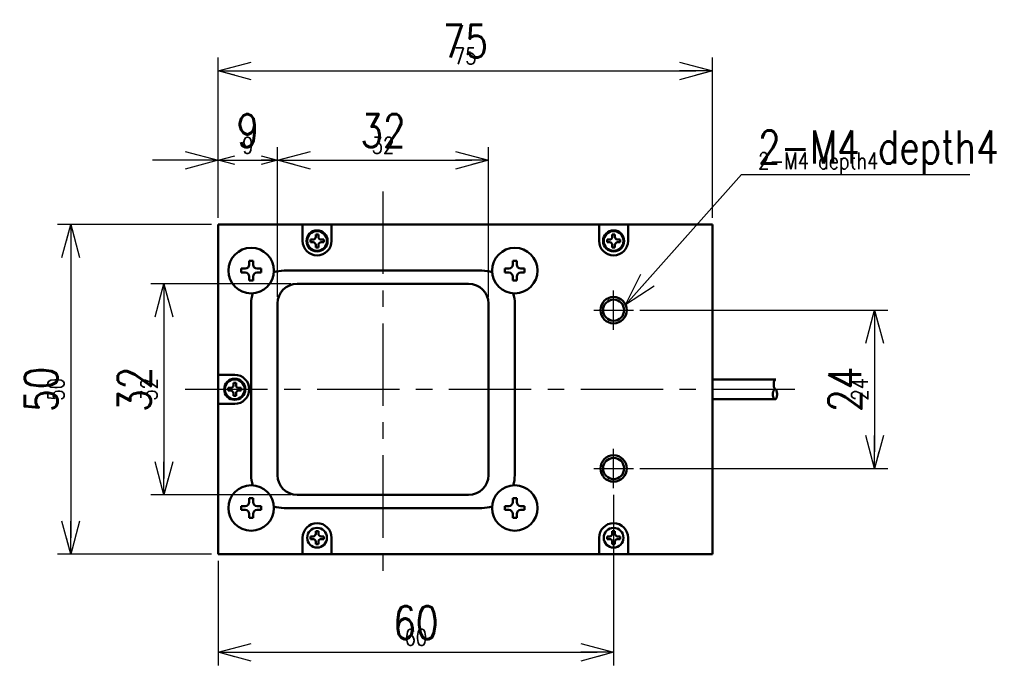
# Model space of a CAD drawing. Header units: millimetres. Extents: x 37 to 296, y 23 to 266.
# Drawn here: x 147.3 to 295.5, y 168.3 to 266.3 of the extents above; entities that cross this region are included whole.
import ezdxf
from ezdxf import colors
from ezdxf.entities.mleader import LeaderData, LeaderLine
from ezdxf.math import Vec2, Vec3

# ---------------------------------------------------------------- set-up
doc = ezdxf.new("R2010")
doc.units = ezdxf.units.MM
doc.linetypes.add('CENTER', pattern=[2, 1.25, -0.25, 0.25, -0.25])
doc.layers.get('0').update_dxf_attribs({"lineweight": 30})
doc.layers.get('Defpoints').update_dxf_attribs({"lineweight": 9})
for name, color, linetype, lineweight in [('2KD_寸法１', 7, 'Continuous', 15), ('2KD_寸法１ @ 1', 7, 'Continuous', 15), ('2KD_寸法１ @ 2', 7, 'Continuous', 15)]:
    doc.layers.add(name, color=color, linetype=linetype, lineweight=lineweight)
doc.styles.get("Standard").update_dxf_attribs({"font": 'simplex.shx', "width": 0.8, "bigfont": 'extfont.shx'})
doc.dimstyles.new('KD-STD', dxfattribs={"dimscale": 0, "dimtxt": 2.5, "dimasz": 2.5, "dimexe": 1, "dimexo": 1, "dimgap": 1, "dimtad": 1, "dimdsep": 46, "dimtxsty": 'Standard', "dimblk": 'OPEN30', "dimcen": 0, "dimadec": 0, "dimazin": 0, "dimtfac": 1, "dimtmove": 0, "dimatfit": 3, "dimldrblk": 'OPEN30', "dimfxl": 1, "dimtolj": 1, "dimtzin": 0, "dimlwd": 15, "dimlwe": 15, "dimarcsym": 0})

# ---------------------------------------------------------------- blocks, each defined once
blk = doc.blocks.new('_Open30')
at = {"lineweight": -2}
for p, q in [((-1, 0.268), (0, 0)), ((0, 0), (-1, -0.268)), ((0, 0), (-1, 0))]:
    blk.add_line(p, q, dxfattribs=at)
blk = doc.blocks.new('*D95')
at = {"layer": '2KD_寸法１', "color": 0, "lineweight": 15}
for p, q in [((177.44, 237.2), (177.44, 246.94)), ((186.44, 226.2), (186.44, 246.94)), ((172.44, 244.94), (167.44, 244.94)), ((177.44, 244.94), (186.44, 244.94)), ((191.44, 244.94), (196.44, 244.94))]:
    blk.add_line(p, q, dxfattribs=at)
at = {"layer": 'Defpoints', "color": 0}
for p in [(186.44, 244.94), (177.44, 235.2), (186.44, 224.2)]:
    blk.add_point(p, dxfattribs=at)
at = {"layer": '2KD_寸法１', "color": 0, "lineweight": 15, "xscale": 5, "yscale": 5, "zscale": 5}
blk.add_blockref('_Open30', (177.44, 244.94), dxfattribs=at)
at = {"layer": '2KD_寸法１', "color": 0, "lineweight": 15, "xscale": 5, "yscale": 5, "zscale": 5, "rotation": 180}
blk.add_blockref('_Open30', (186.44, 244.94), dxfattribs=at)
at = {"layer": '2KD_寸法１', "color": 0, "insert": (181.94, 249.44), "char_height": 5, "attachment_point": 5}
blk.add_mtext('\\A1;9', dxfattribs=at)
blk = doc.blocks.new('*D96')
at = {"layer": '2KD_寸法１', "color": 0, "lineweight": 15}
for p, q in [((177.44, 236.2), (177.44, 245.94)), ((179.94, 244.94), (183.94, 244.94)), ((186.44, 225.2), (186.44, 245.94))]:
    blk.add_line(p, q, dxfattribs=at)
at = {"layer": 'Defpoints', "color": 0}
for p in [(186.44, 244.94), (177.44, 235.2), (186.44, 224.2)]:
    blk.add_point(p, dxfattribs=at)
at = {"layer": '2KD_寸法１', "color": 0, "lineweight": 15, "xscale": 2.5, "yscale": 2.5, "zscale": 2.5, "rotation": 180}
blk.add_blockref('_Open30', (177.44, 244.94), dxfattribs=at)
at = {"layer": '2KD_寸法１', "color": 0, "lineweight": 15, "xscale": 2.5, "yscale": 2.5, "zscale": 2.5}
blk.add_blockref('_Open30', (186.44, 244.94), dxfattribs=at)
at = {"layer": '2KD_寸法１', "color": 0, "insert": (181.94, 247.19), "char_height": 2.5, "attachment_point": 5}
blk.add_mtext('\\A1;9', dxfattribs=at)
blk = doc.blocks.new('*D97')
at = {"layer": '2KD_寸法１', "color": 0, "lineweight": 15}
for p, q in [((186.44, 225.2), (186.44, 246.94)), ((218.44, 225.2), (218.44, 246.94)), ((191.44, 244.94), (213.44, 244.94))]:
    blk.add_line(p, q, dxfattribs=at)
at = {"layer": 'Defpoints', "color": 0}
for p in [(218.44, 244.94), (186.44, 223.2), (218.44, 223.2)]:
    blk.add_point(p, dxfattribs=at)
at = {"layer": '2KD_寸法１', "color": 0, "lineweight": 15, "xscale": 5, "yscale": 5, "zscale": 5, "rotation": 180}
blk.add_blockref('_Open30', (186.44, 244.94), dxfattribs=at)
at = {"layer": '2KD_寸法１', "color": 0, "lineweight": 15, "xscale": 5, "yscale": 5, "zscale": 5}
blk.add_blockref('_Open30', (218.44, 244.94), dxfattribs=at)
at = {"layer": '2KD_寸法１', "color": 0, "insert": (202.44, 249.44), "char_height": 5, "attachment_point": 5}
blk.add_mtext('\\A1;32', dxfattribs=at)
blk = doc.blocks.new('*D98')
at = {"layer": '2KD_寸法１', "color": 0, "lineweight": 15}
for p, q in [((186.44, 224.2), (186.44, 245.94)), ((188.94, 244.94), (215.94, 244.94)), ((218.44, 224.2), (218.44, 245.94))]:
    blk.add_line(p, q, dxfattribs=at)
at = {"layer": 'Defpoints', "color": 0}
for p in [(218.44, 244.94), (186.44, 223.2), (218.44, 223.2)]:
    blk.add_point(p, dxfattribs=at)
at = {"layer": '2KD_寸法１', "color": 0, "lineweight": 15, "xscale": 2.5, "yscale": 2.5, "zscale": 2.5, "rotation": 180}
blk.add_blockref('_Open30', (186.44, 244.94), dxfattribs=at)
at = {"layer": '2KD_寸法１', "color": 0, "lineweight": 15, "xscale": 2.5, "yscale": 2.5, "zscale": 2.5}
blk.add_blockref('_Open30', (218.44, 244.94), dxfattribs=at)
at = {"layer": '2KD_寸法１', "color": 0, "insert": (202.44, 247.19), "char_height": 2.5, "attachment_point": 5}
blk.add_mtext('\\A1;32', dxfattribs=at)
blk = doc.blocks.new('*D99')
at = {"layer": '2KD_寸法１', "color": 0, "lineweight": 15}
for p, q in [((177.44, 237.2), (177.44, 260.49)), ((252.44, 237.2), (252.44, 260.49)), ((182.44, 258.49), (247.44, 258.49))]:
    blk.add_line(p, q, dxfattribs=at)
at = {"layer": 'Defpoints', "color": 0}
for p in [(252.44, 258.49), (177.44, 235.2), (252.44, 235.2)]:
    blk.add_point(p, dxfattribs=at)
at = {"layer": '2KD_寸法１', "color": 0, "lineweight": 15, "xscale": 5, "yscale": 5, "zscale": 5, "rotation": 180}
blk.add_blockref('_Open30', (177.44, 258.49), dxfattribs=at)
at = {"layer": '2KD_寸法１', "color": 0, "lineweight": 15, "xscale": 5, "yscale": 5, "zscale": 5}
blk.add_blockref('_Open30', (252.44, 258.49), dxfattribs=at)
at = {"layer": '2KD_寸法１', "color": 0, "insert": (214.94, 262.99), "char_height": 5, "attachment_point": 5}
blk.add_mtext('\\A1;75', dxfattribs=at)
blk = doc.blocks.new('*D100')
at = {"layer": '2KD_寸法１', "color": 0, "lineweight": 15}
for p, q in [((177.44, 236.2), (177.44, 259.49)), ((252.44, 236.2), (252.44, 259.49)), ((179.94, 258.49), (249.94, 258.49))]:
    blk.add_line(p, q, dxfattribs=at)
at = {"layer": 'Defpoints', "color": 0}
for p in [(252.44, 258.49), (177.44, 235.2), (252.44, 235.2)]:
    blk.add_point(p, dxfattribs=at)
at = {"layer": '2KD_寸法１', "color": 0, "lineweight": 15, "xscale": 2.5, "yscale": 2.5, "zscale": 2.5, "rotation": 180}
blk.add_blockref('_Open30', (177.44, 258.49), dxfattribs=at)
at = {"layer": '2KD_寸法１', "color": 0, "lineweight": 15, "xscale": 2.5, "yscale": 2.5, "zscale": 2.5}
blk.add_blockref('_Open30', (252.44, 258.49), dxfattribs=at)
at = {"layer": '2KD_寸法１', "color": 0, "insert": (214.94, 260.74), "char_height": 2.5, "attachment_point": 5}
blk.add_mtext('\\A1;75', dxfattribs=at)
blk = doc.blocks.new('*D101')
at = {"layer": '2KD_寸法１', "color": 0, "lineweight": 15}
for p, q in [((187.44, 226.2), (167.19, 226.2)), ((169.19, 221.2), (169.19, 199.2)), ((187.44, 194.2), (167.19, 194.2))]:
    blk.add_line(p, q, dxfattribs=at)
at = {"layer": 'Defpoints', "color": 0}
for p in [(189.44, 226.2), (169.19, 194.2), (189.44, 194.2)]:
    blk.add_point(p, dxfattribs=at)
at = {"layer": '2KD_寸法１', "color": 0, "lineweight": 15, "xscale": 5, "yscale": 5, "zscale": 5}
for p, rotation in [((169.19, 226.2), 90), ((169.19, 194.2), 270)]:
    blk.add_blockref('_Open30', p, dxfattribs=dict(at, rotation=rotation))
at = {"layer": '2KD_寸法１', "color": 0, "insert": (164.69, 210.2), "char_height": 5, "attachment_point": 5, "rotation": 90}
blk.add_mtext('\\A1;32', dxfattribs=at)
blk = doc.blocks.new('*D102')
at = {"layer": '2KD_寸法１', "color": 0, "lineweight": 15}
for p, q in [((188.44, 226.2), (168.19, 226.2)), ((169.19, 223.7), (169.19, 196.7)), ((188.44, 194.2), (168.19, 194.2))]:
    blk.add_line(p, q, dxfattribs=at)
at = {"layer": 'Defpoints', "color": 0}
for p in [(189.44, 226.2), (169.19, 194.2), (189.44, 194.2)]:
    blk.add_point(p, dxfattribs=at)
at = {"layer": '2KD_寸法１', "color": 0, "lineweight": 15, "xscale": 2.5, "yscale": 2.5, "zscale": 2.5}
for p, rotation in [((169.19, 226.2), 90), ((169.19, 194.2), 270)]:
    blk.add_blockref('_Open30', p, dxfattribs=dict(at, rotation=rotation))
at = {"layer": '2KD_寸法１', "color": 0, "insert": (166.94, 210.2), "char_height": 2.5, "attachment_point": 5, "rotation": 90}
blk.add_mtext('\\A1;32', dxfattribs=at)
blk = doc.blocks.new('*D103')
at = {"layer": '2KD_寸法１', "color": 0, "lineweight": 15}
for p, q in [((175.44, 235.2), (153.07, 235.2)), ((155.07, 230.2), (155.07, 190.2)), ((175.44, 185.2), (153.07, 185.2))]:
    blk.add_line(p, q, dxfattribs=at)
at = {"layer": 'Defpoints', "color": 0}
for p in [(177.44, 235.2), (155.07, 185.2), (177.44, 185.2)]:
    blk.add_point(p, dxfattribs=at)
at = {"layer": '2KD_寸法１', "color": 0, "lineweight": 15, "xscale": 5, "yscale": 5, "zscale": 5}
for p, rotation in [((155.07, 235.2), 90), ((155.07, 185.2), 270)]:
    blk.add_blockref('_Open30', p, dxfattribs=dict(at, rotation=rotation))
at = {"layer": '2KD_寸法１', "color": 0, "insert": (150.57, 210.2), "char_height": 5, "attachment_point": 5, "rotation": 90}
blk.add_mtext('\\A1;50', dxfattribs=at)
blk = doc.blocks.new('*D104')
at = {"layer": '2KD_寸法１', "color": 0, "lineweight": 15}
for p, q in [((176.44, 235.2), (154.07, 235.2)), ((155.07, 232.7), (155.07, 187.7)), ((176.44, 185.2), (154.07, 185.2))]:
    blk.add_line(p, q, dxfattribs=at)
at = {"layer": 'Defpoints', "color": 0}
for p in [(177.44, 235.2), (155.07, 185.2), (177.44, 185.2)]:
    blk.add_point(p, dxfattribs=at)
at = {"layer": '2KD_寸法１', "color": 0, "lineweight": 15, "xscale": 2.5, "yscale": 2.5, "zscale": 2.5}
for p, rotation in [((155.07, 235.2), 90), ((155.07, 185.2), 270)]:
    blk.add_blockref('_Open30', p, dxfattribs=dict(at, rotation=rotation))
at = {"layer": '2KD_寸法１', "color": 0, "insert": (152.82, 210.2), "char_height": 2.5, "attachment_point": 5, "rotation": 90}
blk.add_mtext('\\A1;50', dxfattribs=at)
blk = doc.blocks.new('*D105')
at = {"layer": '2KD_寸法１', "color": 0, "lineweight": 15}
for p, q in [((237.44, 193.2), (237.44, 168.33)), ((177.44, 183.2), (177.44, 168.33)), ((182.44, 170.33), (232.44, 170.33))]:
    blk.add_line(p, q, dxfattribs=at)
at = {"layer": 'Defpoints', "color": 0}
for p in [(237.44, 195.2), (177.44, 185.2), (237.44, 170.33)]:
    blk.add_point(p, dxfattribs=at)
at = {"layer": '2KD_寸法１', "color": 0, "lineweight": 15, "xscale": 5, "yscale": 5, "zscale": 5, "rotation": 180}
blk.add_blockref('_Open30', (177.44, 170.33), dxfattribs=at)
at = {"layer": '2KD_寸法１', "color": 0, "lineweight": 15, "xscale": 5, "yscale": 5, "zscale": 5}
blk.add_blockref('_Open30', (237.44, 170.33), dxfattribs=at)
at = {"layer": '2KD_寸法１', "color": 0, "insert": (207.44, 174.83), "char_height": 5, "attachment_point": 5}
blk.add_mtext('\\A1;60', dxfattribs=at)
blk = doc.blocks.new('*D106')
at = {"layer": '2KD_寸法１', "color": 0, "lineweight": 15}
for p, q in [((237.44, 194.2), (237.44, 169.33)), ((177.44, 184.2), (177.44, 169.33)), ((179.94, 170.33), (234.94, 170.33))]:
    blk.add_line(p, q, dxfattribs=at)
at = {"layer": 'Defpoints', "color": 0}
for p in [(237.44, 195.2), (177.44, 185.2), (237.44, 170.33)]:
    blk.add_point(p, dxfattribs=at)
at = {"layer": '2KD_寸法１', "color": 0, "lineweight": 15, "xscale": 2.5, "yscale": 2.5, "zscale": 2.5, "rotation": 180}
blk.add_blockref('_Open30', (177.44, 170.33), dxfattribs=at)
at = {"layer": '2KD_寸法１', "color": 0, "lineweight": 15, "xscale": 2.5, "yscale": 2.5, "zscale": 2.5}
blk.add_blockref('_Open30', (237.44, 170.33), dxfattribs=at)
at = {"layer": '2KD_寸法１', "color": 0, "insert": (207.44, 172.58), "char_height": 2.5, "attachment_point": 5}
blk.add_mtext('\\A1;60', dxfattribs=at)
blk = doc.blocks.new('*D107')
at = {"layer": '2KD_寸法１', "color": 0, "lineweight": 15}
for p, q in [((242.44, 222.2), (279.03, 222.2)), ((277.03, 217.2), (277.03, 203.2)), ((242.44, 198.2), (279.03, 198.2))]:
    blk.add_line(p, q, dxfattribs=at)
at = {"layer": 'Defpoints', "color": 0}
for p in [(240.44, 222.2), (240.44, 198.2), (277.03, 198.2)]:
    blk.add_point(p, dxfattribs=at)
at = {"layer": '2KD_寸法１', "color": 0, "lineweight": 15, "xscale": 5, "yscale": 5, "zscale": 5}
for p, rotation in [((277.03, 222.2), 90), ((277.03, 198.2), 270)]:
    blk.add_blockref('_Open30', p, dxfattribs=dict(at, rotation=rotation))
at = {"layer": '2KD_寸法１', "color": 0, "insert": (272.53, 210.2), "char_height": 5, "attachment_point": 5, "rotation": 90}
blk.add_mtext('\\A1;24', dxfattribs=at)
blk = doc.blocks.new('*D108')
at = {"layer": '2KD_寸法１', "color": 0, "lineweight": 15}
for p, q in [((241.44, 222.2), (278.03, 222.2)), ((277.03, 219.7), (277.03, 200.7)), ((241.44, 198.2), (278.03, 198.2))]:
    blk.add_line(p, q, dxfattribs=at)
at = {"layer": 'Defpoints', "color": 0}
for p in [(240.44, 222.2), (240.44, 198.2), (277.03, 198.2)]:
    blk.add_point(p, dxfattribs=at)
at = {"layer": '2KD_寸法１', "color": 0, "lineweight": 15, "xscale": 2.5, "yscale": 2.5, "zscale": 2.5}
for p, rotation in [((277.03, 222.2), 90), ((277.03, 198.2), 270)]:
    blk.add_blockref('_Open30', p, dxfattribs=dict(at, rotation=rotation))
at = {"layer": '2KD_寸法１', "color": 0, "insert": (274.78, 210.2), "char_height": 2.5, "attachment_point": 5, "rotation": 90}
blk.add_mtext('\\A1;24', dxfattribs=at)
blk = doc.blocks.new('A$C66BE4474')
at = {"lineweight": 30}
for p, q in [((0, 50), (75, 50)), ((0, 0), (0, 50)), ((75, 50), (75, 0)), ((10, 43), (40, 43)), ((5, 38), (5, 12)), ((45, 38), (45, 12)), ((40, 7), (10, 7)), ((75, 0), (0, 0))]:
    blk.add_line(p, q, dxfattribs=at)
for p, q in [((17.2, 50), (12.8, 50)), ((12.8, 50), (12.8, 47.5)), ((17.2, 50), (17.2, 47.5)), ((57.8, 50), (57.8, 47.5)), ((62.2, 50), (62.2, 47.5)), ((14, 47.7), (14, 47.3)), ((14.4, 47.7), (14, 47.7)), ((14, 47.7), (14, 47.3)), ((14.4, 47.7), (14, 47.7)), ((15.2, 48.5), (14.8, 48.5)), ((14.8, 48.5), (14.8, 48.1)), ((15.2, 48.5), (14.8, 48.5)), ((14.8, 48.5), (14.8, 48.1)), ((15.2, 48.1), (15.2, 48.5)), ((15.2, 48.1), (15.2, 48.5)), ((16, 47.7), (15.6, 47.7)), ((16, 47.7), (15.6, 47.7)), ((16, 47.3), (16, 47.7)), ((16, 47.3), (16, 47.7)), ((59, 47.7), (59, 47.3)), ((59.4, 47.7), (59, 47.7)), ((59, 47.7), (59, 47.3)), ((59.4, 47.7), (59, 47.7)), ((60.2, 48.5), (59.8, 48.5)), ((59.8, 48.5), (59.8, 48.1)), ((60.2, 48.5), (59.8, 48.5)), ((59.8, 48.5), (59.8, 48.1)), ((60.2, 48.1), (60.2, 48.5)), ((60.2, 48.1), (60.2, 48.5)), ((61, 47.7), (60.6, 47.7)), ((61, 47.7), (60.6, 47.7)), ((61, 47.3), (61, 47.7)), ((61, 47.3), (61, 47.7)), ((14, 47.3), (14.4, 47.3)), ((14, 47.3), (14.4, 47.3)), ((14.8, 46.9), (14.8, 46.5)), ((14.8, 46.9), (14.8, 46.5)), ((14.8, 46.5), (15.2, 46.5)), ((14.8, 46.5), (15.2, 46.5)), ((15.2, 46.5), (15.2, 46.9)), ((15.2, 46.5), (15.2, 46.9)), ((15.6, 47.3), (16, 47.3)), ((15.6, 47.3), (16, 47.3)), ((59, 47.3), (59.4, 47.3)), ((59, 47.3), (59.4, 47.3)), ((59.8, 46.9), (59.8, 46.5)), ((59.8, 46.9), (59.8, 46.5)), ((59.8, 46.5), (60.2, 46.5)), ((59.8, 46.5), (60.2, 46.5)), ((60.2, 46.5), (60.2, 46.9)), ((60.2, 46.5), (60.2, 46.9)), ((60.6, 47.3), (61, 47.3)), ((60.6, 47.3), (61, 47.3)), ((4.7, 44.5), (5.3, 44.5)), ((4.7, 43.9), (4.7, 44.5)), ((5.3, 44.5), (5.3, 43.9)), ((44.7, 44.5), (45.3, 44.5)), ((44.7, 43.9), (44.7, 44.5)), ((45.3, 44.5), (45.3, 43.9)), ((3.5, 42.7), (3.5, 43.3)), ((3.5, 43.3), (4.1, 43.3)), ((5.9, 43.3), (6.5, 43.3)), ((6.5, 42.7), (6.5, 43.3)), ((43.5, 42.7), (43.5, 43.3)), ((43.5, 43.3), (44.1, 43.3)), ((45.9, 43.3), (46.5, 43.3)), ((46.5, 42.7), (46.5, 43.3)), ((4.1, 42.7), (3.5, 42.7)), ((4.7, 41.5), (4.7, 42.1)), ((5.3, 42.1), (5.3, 41.5)), ((6.5, 42.7), (5.9, 42.7)), ((44.1, 42.7), (43.5, 42.7)), ((44.7, 41.5), (44.7, 42.1)), ((45.3, 42.1), (45.3, 41.5)), ((46.5, 42.7), (45.9, 42.7)), ((4.7, 41.5), (5.3, 41.5)), ((38, 41), (12, 41)), ((44.7, 41.5), (45.3, 41.5)), ((9, 38), (9, 12)), ((41, 12), (41, 38)), ((0, 27.2), (2.5, 27.2)), ((2.7, 26), (2.3, 26)), ((2.3, 26), (2.3, 25.6)), ((2.7, 26), (2.3, 26)), ((2.3, 26), (2.3, 25.6)), ((2.7, 25.6), (2.7, 26)), ((2.7, 25.6), (2.7, 26)), ((84.6, 26.5), (75, 26.5)), ((1.5, 25.2), (1.5, 24.8)), ((1.9, 25.2), (1.5, 25.2)), ((1.5, 25.2), (1.5, 24.8)), ((1.9, 25.2), (1.5, 25.2)), ((1.5, 24.8), (1.9, 24.8)), ((1.5, 24.8), (1.9, 24.8)), ((2.3, 24.4), (2.3, 24)), ((2.3, 24.4), (2.3, 24)), ((2.3, 24), (2.7, 24)), ((2.3, 24), (2.7, 24)), ((2.7, 24), (2.7, 24.4)), ((2.7, 24), (2.7, 24.4)), ((3.5, 25.2), (3.1, 25.2)), ((3.5, 25.2), (3.1, 25.2)), ((3.1, 24.8), (3.5, 24.8)), ((3.1, 24.8), (3.5, 24.8)), ((3.5, 24.8), (3.5, 25.2)), ((3.5, 24.8), (3.5, 25.2)), ((0, 22.8), (2.5, 22.8)), ((84.6, 23.5), (75, 23.5)), ((12, 9), (38, 9)), ((4.7, 8.5), (5.3, 8.5)), ((4.7, 7.9), (4.7, 8.5)), ((5.3, 8.5), (5.3, 7.9)), ((44.7, 8.5), (45.3, 8.5)), ((44.7, 7.9), (44.7, 8.5)), ((45.3, 8.5), (45.3, 7.9)), ((3.5, 6.7), (3.5, 7.3)), ((3.5, 7.3), (4.1, 7.3)), ((4.1, 6.7), (3.5, 6.7)), ((4.7, 5.5), (4.7, 6.1)), ((5.3, 6.1), (5.3, 5.5)), ((5.9, 7.3), (6.5, 7.3)), ((6.5, 6.7), (5.9, 6.7)), ((6.5, 6.7), (6.5, 7.3)), ((43.5, 6.7), (43.5, 7.3)), ((43.5, 7.3), (44.1, 7.3)), ((44.1, 6.7), (43.5, 6.7)), ((44.7, 5.5), (44.7, 6.1)), ((45.3, 6.1), (45.3, 5.5)), ((45.9, 7.3), (46.5, 7.3)), ((46.5, 6.7), (45.9, 6.7)), ((46.5, 6.7), (46.5, 7.3)), ((4.7, 5.5), (5.3, 5.5)), ((44.7, 5.5), (45.3, 5.5)), ((15.2, 3.5), (14.8, 3.5)), ((14.8, 3.5), (14.8, 3.1)), ((15.2, 3.5), (14.8, 3.5)), ((14.8, 3.5), (14.8, 3.1)), ((15.2, 3.1), (15.2, 3.5)), ((15.2, 3.1), (15.2, 3.5)), ((60.2, 3.5), (59.8, 3.5)), ((59.8, 3.5), (59.8, 3.1)), ((60.2, 3.1), (60.2, 3.5)), ((12.8, 0), (12.8, 2.5)), ((14, 2.7), (14, 2.3)), ((14.4, 2.7), (14, 2.7)), ((14, 2.7), (14, 2.3)), ((14.4, 2.7), (14, 2.7)), ((14, 2.3), (14.4, 2.3)), ((14, 2.3), (14.4, 2.3)), ((14.8, 1.9), (14.8, 1.5)), ((14.8, 1.9), (14.8, 1.5)), ((14.8, 1.5), (15.2, 1.5)), ((14.8, 1.5), (15.2, 1.5)), ((15.2, 1.5), (15.2, 1.9)), ((15.2, 1.5), (15.2, 1.9)), ((16, 2.7), (15.6, 2.7)), ((16, 2.7), (15.6, 2.7)), ((15.6, 2.3), (16, 2.3)), ((15.6, 2.3), (16, 2.3)), ((16, 2.3), (16, 2.7)), ((16, 2.3), (16, 2.7)), ((17.2, 0), (17.2, 2.5)), ((57.8, 0), (57.8, 2.5)), ((59, 2.7), (59, 2.3)), ((59.4, 2.7), (59, 2.7)), ((59, 2.3), (59.4, 2.3)), ((59.8, 1.9), (59.8, 1.5)), ((59.8, 1.5), (60.2, 1.5)), ((60.2, 1.5), (60.2, 1.9)), ((61, 2.7), (60.6, 2.7)), ((60.6, 2.3), (61, 2.3)), ((61, 2.3), (61, 2.7)), ((62.2, 0), (62.2, 2.5))]:
    blk.add_line(p, q)
for points in [[(84.55, 25), (84.51, 25.01), (84.46, 25.05), (84.42, 25.1), (84.39, 25.18), (84.36, 25.27), (84.33, 25.38), (84.32, 25.49), (84.3, 25.62), (84.3, 25.75), (84.3, 25.88), (84.32, 26.01), (84.33, 26.13), (84.36, 26.23), (84.39, 26.32), (84.42, 26.4), (84.46, 26.45), (84.51, 26.49), (84.55, 26.5)], [(84.55, 23.5), (84.52, 23.5), (84.48, 23.51), (84.45, 23.53), (84.41, 23.55), (84.38, 23.57), (84.35, 23.6), (84.32, 23.64), (84.29, 23.68), (84.27, 23.72), (84.24, 23.77), (84.22, 23.82), (84.2, 23.88), (84.19, 23.93), (84.17, 23.99), (84.16, 24.06), (84.16, 24.12), (84.15, 24.18), (84.15, 24.25), (84.15, 24.32), (84.16, 24.38), (84.16, 24.44), (84.17, 24.51), (84.19, 24.57), (84.2, 24.63), (84.22, 24.68), (84.24, 24.73), (84.27, 24.78), (84.29, 24.82), (84.32, 24.86), (84.35, 24.9), (84.38, 24.93), (84.41, 24.95), (84.45, 24.97), (84.48, 24.99), (84.52, 25), (84.55, 25)], [(84.55, 25), (84.59, 24.99), (84.64, 24.95), (84.67, 24.9), (84.71, 24.82), (84.74, 24.73), (84.77, 24.63), (84.78, 24.51), (84.8, 24.38), (84.8, 24.25), (84.8, 24.12), (84.78, 23.99), (84.77, 23.88), (84.74, 23.77), (84.71, 23.68), (84.67, 23.6), (84.64, 23.55), (84.59, 23.51), (84.55, 23.5)]]:
    blk.add_lwpolyline(points)
for centre, radius in [((15, 47.5), 1.6), ((15, 47.5), 1.5), ((15, 47.5), 1.5), ((60, 47.5), 1.6), ((60, 47.5), 1.6), ((60, 47.5), 1.5), ((60, 47.5), 1.5), ((5, 43), 3.45), ((45, 43), 3.45), ((60, 37), 2), ((60, 37), 1.6), ((2.5, 25), 1.6), ((2.5, 25), 1.6), ((2.5, 25), 1.5), ((2.5, 25), 1.5), ((60, 13), 2), ((60, 13), 1.6), ((5, 7), 3.45), ((45, 7), 3.45), ((15, 2.5), 1.5), ((15, 2.5), 1.5), ((60, 2.5), 1.5)]:
    blk.add_circle(centre, radius)
for centre, radius, start, end in [((15, 47.5), 2.2, 180, 0), ((14.4, 48.1), 0.4, 270, 0), ((14.4, 48.1), 0.4, 270, 0), ((15.6, 48.1), 0.4, 180, 270), ((15.6, 48.1), 0.4, 180, 270), ((60, 47.5), 2.2, 180, 0), ((59.4, 48.1), 0.4, 270, 0), ((59.4, 48.1), 0.4, 270, 0), ((60.6, 48.1), 0.4, 180, 270), ((60.6, 48.1), 0.4, 180, 270), ((14.4, 46.9), 0.4, 0, 90), ((14.4, 46.9), 0.4, 0, 90), ((15.6, 46.9), 0.4, 90, 180), ((15.6, 46.9), 0.4, 90, 180), ((59.4, 46.9), 0.4, 0, 90), ((59.4, 46.9), 0.4, 0, 90), ((60.6, 46.9), 0.4, 90, 180), ((60.6, 46.9), 0.4, 90, 180), ((4.1, 43.9), 0.6, 270, 0), ((5.9, 43.9), 0.6, 180, 270), ((44.1, 43.9), 0.6, 270, 0), ((45.9, 43.9), 0.6, 180, 270), ((4.1, 42.1), 0.6, 0, 90), ((5.9, 42.1), 0.6, 90, 180), ((44.1, 42.1), 0.6, 0, 90), ((45.9, 42.1), 0.6, 90, 180), ((12, 38), 3, 90, 180), ((38, 38), 3, 0, 90), ((2.5, 25), 2.2, 0, 90), ((1.9, 25.6), 0.4, 270, 0), ((1.9, 25.6), 0.4, 270, 0), ((3.1, 25.6), 0.4, 180, 270), ((3.1, 25.6), 0.4, 180, 270), ((1.9, 24.4), 0.4, 0, 90), ((1.9, 24.4), 0.4, 0, 90), ((2.5, 25), 2.2, 270, 0), ((3.1, 24.4), 0.4, 90, 180), ((3.1, 24.4), 0.4, 90, 180), ((12, 12), 3, 180, 270), ((38, 12), 3, 270, 0), ((4.1, 7.9), 0.6, 270, 0), ((5.9, 7.9), 0.6, 180, 270), ((44.1, 7.9), 0.6, 270, 0), ((45.9, 7.9), 0.6, 180, 270), ((4.1, 6.1), 0.6, 0, 90), ((5.9, 6.1), 0.6, 90, 180), ((44.1, 6.1), 0.6, 0, 90), ((45.9, 6.1), 0.6, 90, 180), ((15, 2.5), 2.2, 0, 180), ((60, 2.5), 2.2, 0, 180), ((14.4, 3.1), 0.4, 270, 0), ((14.4, 3.1), 0.4, 270, 0), ((15.6, 3.1), 0.4, 180, 270), ((15.6, 3.1), 0.4, 180, 270), ((59.4, 3.1), 0.4, 270, 0), ((60.6, 3.1), 0.4, 180, 270), ((14.4, 1.9), 0.4, 0, 90), ((14.4, 1.9), 0.4, 0, 90), ((15.6, 1.9), 0.4, 90, 180), ((15.6, 1.9), 0.4, 90, 180), ((59.4, 1.9), 0.4, 0, 90), ((60.6, 1.9), 0.4, 90, 180)]:
    blk.add_arc(centre, radius, start, end)
for centre, start, end in [((10, 38), 90, 108.3094), ((40, 38), 71.1976, 90), ((10, 38), 161.7257, 180), ((40, 38), 0, 17.7717), ((10, 12), 180, 198.2743), ((40, 12), 341.5113, 0), ((10, 12), 251.6906, 270), ((40, 12), 270, 288.1074)]:
    blk.add_arc(centre, 5, start, end, dxfattribs=at)
blk = doc.blocks.new('*U208')
at = {"layer": '2KD_寸法１ @ 1'}
dim = blk.add_linear_dim(base=(186.436, 244.938), p1=(177.436, 235.199), p2=(186.436, 224.199), dimstyle='KD-STD', override={"dimscale": 1, "dimtix": 0, "dimtofl": 1, "dimtmove": 0, "dimatfit": 3}, dxfattribs=at)
dim.commit()
dim.dimension.update_dxf_attribs({"geometry": '*D96', "text_midpoint": (181.936, 247.188)})
at = {"layer": '2KD_寸法１ @ 2'}
dim = blk.add_linear_dim(base=(186.436, 244.938), p1=(177.436, 235.199), p2=(186.436, 224.199), dimstyle='KD-STD', override={"dimscale": 2, "dimtix": 0, "dimtofl": 1, "dimtmove": 0, "dimatfit": 3}, dxfattribs=at)
dim.commit()
dim.dimension.update_dxf_attribs({"geometry": '*D95', "text_midpoint": (181.936, 249.438)})
blk = doc.blocks.new('*U209')
at = {"layer": '2KD_寸法１ @ 1'}
dim = blk.add_linear_dim(base=(218.436, 244.938), p1=(186.436, 223.199), p2=(218.436, 223.199), dimstyle='KD-STD', override={"dimscale": 1, "dimtix": 0, "dimtofl": 1, "dimtmove": 0, "dimatfit": 3}, dxfattribs=at)
dim.commit()
dim.dimension.update_dxf_attribs({"geometry": '*D98', "text_midpoint": (202.436, 247.188)})
at = {"layer": '2KD_寸法１ @ 2'}
dim = blk.add_linear_dim(base=(218.436, 244.938), p1=(186.436, 223.199), p2=(218.436, 223.199), dimstyle='KD-STD', override={"dimscale": 2, "dimtix": 0, "dimtofl": 1, "dimtmove": 0, "dimatfit": 3}, dxfattribs=at)
dim.commit()
dim.dimension.update_dxf_attribs({"geometry": '*D97', "text_midpoint": (202.436, 249.438)})
blk = doc.blocks.new('*U210')
at = {"layer": '2KD_寸法１ @ 1'}
dim = blk.add_linear_dim(base=(252.436, 258.487), p1=(177.436, 235.199), p2=(252.436, 235.199), dimstyle='KD-STD', override={"dimscale": 1, "dimtix": 0, "dimtofl": 1, "dimtmove": 0, "dimatfit": 3}, dxfattribs=at)
dim.commit()
dim.dimension.update_dxf_attribs({"geometry": '*D100', "text_midpoint": (214.936, 260.737)})
at = {"layer": '2KD_寸法１ @ 2'}
dim = blk.add_linear_dim(base=(252.436, 258.487), p1=(177.436, 235.199), p2=(252.436, 235.199), dimstyle='KD-STD', override={"dimscale": 2, "dimtix": 0, "dimtofl": 1, "dimtmove": 0, "dimatfit": 3}, dxfattribs=at)
dim.commit()
dim.dimension.update_dxf_attribs({"geometry": '*D99', "text_midpoint": (214.936, 262.987)})
blk = doc.blocks.new('*U211')
at = {"layer": '2KD_寸法１ @ 1'}
dim = blk.add_linear_dim(base=(169.192, 194.199), p1=(189.436, 226.199), p2=(189.436, 194.199), angle=90, dimstyle='KD-STD', override={"dimscale": 1, "dimtix": 0, "dimtofl": 1, "dimtmove": 0, "dimatfit": 3}, dxfattribs=at)
dim.commit()
dim.dimension.update_dxf_attribs({"geometry": '*D102', "text_midpoint": (166.942, 210.199)})
at = {"layer": '2KD_寸法１ @ 2'}
dim = blk.add_linear_dim(base=(169.192, 194.199), p1=(189.436, 226.199), p2=(189.436, 194.199), angle=90, dimstyle='KD-STD', override={"dimscale": 2, "dimtix": 0, "dimtofl": 1, "dimtmove": 0, "dimatfit": 3}, dxfattribs=at)
dim.commit()
dim.dimension.update_dxf_attribs({"geometry": '*D101', "text_midpoint": (164.692, 210.199)})
blk = doc.blocks.new('*U212')
at = {"layer": '2KD_寸法１ @ 1'}
dim = blk.add_linear_dim(base=(155.069, 185.199), p1=(177.436, 235.199), p2=(177.436, 185.199), angle=90, dimstyle='KD-STD', override={"dimscale": 1, "dimtix": 0, "dimtofl": 1, "dimtmove": 0, "dimatfit": 3}, dxfattribs=at)
dim.commit()
dim.dimension.update_dxf_attribs({"geometry": '*D104', "text_midpoint": (152.819, 210.199)})
at = {"layer": '2KD_寸法１ @ 2'}
dim = blk.add_linear_dim(base=(155.069, 185.199), p1=(177.436, 235.199), p2=(177.436, 185.199), angle=90, dimstyle='KD-STD', override={"dimscale": 2, "dimtix": 0, "dimtofl": 1, "dimtmove": 0, "dimatfit": 3}, dxfattribs=at)
dim.commit()
dim.dimension.update_dxf_attribs({"geometry": '*D103', "text_midpoint": (150.569, 210.199)})
blk = doc.blocks.new('*U213')
at = {"layer": '2KD_寸法１ @ 1'}
dim = blk.add_linear_dim(base=(237.436, 170.329), p1=(177.436, 185.199), p2=(237.436, 195.199), dimstyle='KD-STD', override={"dimscale": 1, "dimtix": 0, "dimtofl": 1, "dimtmove": 0, "dimatfit": 3}, dxfattribs=at)
dim.commit()
dim.dimension.update_dxf_attribs({"geometry": '*D106', "text_midpoint": (207.436, 172.579)})
at = {"layer": '2KD_寸法１ @ 2'}
dim = blk.add_linear_dim(base=(237.436, 170.329), p1=(177.436, 185.199), p2=(237.436, 195.199), dimstyle='KD-STD', override={"dimscale": 2, "dimtix": 0, "dimtofl": 1, "dimtmove": 0, "dimatfit": 3}, dxfattribs=at)
dim.commit()
dim.dimension.update_dxf_attribs({"geometry": '*D105', "text_midpoint": (207.436, 174.829)})
blk = doc.blocks.new('*U214')
at = {"layer": '2KD_寸法１ @ 1'}
dim = blk.add_linear_dim(base=(277.028, 198.199), p1=(240.436, 222.199), p2=(240.436, 198.199), angle=90, dimstyle='KD-STD', override={"dimscale": 1, "dimtix": 0, "dimtofl": 1, "dimtmove": 0, "dimatfit": 3}, dxfattribs=at)
dim.commit()
dim.dimension.update_dxf_attribs({"geometry": '*D108', "text_midpoint": (274.778, 210.199)})
at = {"layer": '2KD_寸法１ @ 2'}
dim = blk.add_linear_dim(base=(277.028, 198.199), p1=(240.436, 222.199), p2=(240.436, 198.199), angle=90, dimstyle='KD-STD', override={"dimscale": 2, "dimtix": 0, "dimtofl": 1, "dimtmove": 0, "dimatfit": 3}, dxfattribs=at)
dim.commit()
dim.dimension.update_dxf_attribs({"geometry": '*D107', "text_midpoint": (272.528, 210.199)})
blk = doc.blocks.new('*U221')
at = {"layer": '2KD_寸法１ @ 1'}
ml = blk.add_multileader_mtext('Standard', dxfattribs=at)
ml.set_content('2-M4 depth4', color=256)
ml.set_leader_properties()
ml.set_arrow_properties(name='OPEN30')
ml.build(insert=Vec2(0, 0))
ml.multileader.update_dxf_attribs({"text_left_attachment_type": 6, "text_right_attachment_type": 6, "dogleg_length": 1.5, "arrow_head_size": 2.5})
ctx = ml.context
ctx.base_point, ctx.char_height, ctx.arrow_head_size, ctx.landing_gap_size, ctx.plane_origin = Vec3(258.37, 242.75), 2.5, 2.5, 1, Vec3(239.26, 223.02)
ctx.left_attachment, ctx.right_attachment = 6, 6
notes = []
notes.append((ctx, [(0, (1, 1, 0), (256.87, 242.75), (1, 0), 1.5, [(0, [(239.26, 223.02)], 0, [])])]))
ctx.mtext.insert, ctx.mtext.flow_direction = Vec3(259.37, 246.09), 5
at = {"layer": '2KD_寸法１ @ 2'}
ml = blk.add_multileader_mtext('Standard', dxfattribs=at)
ml.set_content('2-M4 depth4', color=256)
ml.set_leader_properties()
ml.set_arrow_properties(name='OPEN30')
ml.build(insert=Vec2(0, 0))
ml.multileader.update_dxf_attribs({"text_left_attachment_type": 6, "text_right_attachment_type": 6, "dogleg_length": 1.5, "arrow_head_size": 5, "scale": 2})
ctx = ml.context
ctx.base_point, ctx.scale, ctx.char_height, ctx.arrow_head_size, ctx.landing_gap_size, ctx.plane_origin = Vec3(258.37, 242.75), 2, 5, 5, 1, Vec3(239.26, 223.02)
ctx.left_attachment, ctx.right_attachment = 6, 6
notes.append((ctx, [(0, (1, 1, 0), (256.87, 242.75), (1, 0), 1.5, [(0, [(239.26, 223.02)], 0, [])])]))
ctx.mtext.insert, ctx.mtext.flow_direction = Vec3(259.37, 249.42), 5
for ctx, leaders in notes:
    for number, flags, end, landing, length, lines in leaders:
        leader = LeaderData()
        leader.index, (leader.has_last_leader_line, leader.has_dogleg_vector, leader.attachment_direction) = number, flags
        leader.last_leader_point, leader.dogleg_vector, leader.dogleg_length = Vec3(end), Vec3(landing), length
        for number, points, colour, breaks in lines:
            line = LeaderLine()
            line.index, line.vertices, line.color, line.breaks = number, Vec3.list(points), colors.encode_raw_color(colour), breaks
            leader.lines.append(line)
        ctx.leaders.append(leader)

msp = doc.modelspace()

# ---------------------------------------------------------------- linework, layer by layer
at = {"layer": '2KD_寸法１', "linetype": 'CENTER', "ltscale": 10}
for p, q in [((202.44, 240.2), (202.44, 180.2)), ((172.44, 210.2), (267.44, 210.2))]:
    msp.add_line(p, q, dxfattribs=at)
at = {"layer": '2KD_寸法１'}
for p, q in [((237.44, 219.2), (237.44, 225.2)), ((234.44, 222.2), (240.44, 222.2)), ((237.44, 195.2), (237.44, 201.2)), ((234.44, 198.2), (240.44, 198.2))]:
    msp.add_line(p, q, dxfattribs=at)

# ---------------------------------------------------------------- block references
msp.add_blockref('A$C66BE4474', (177.44, 185.2))
for name in ['*U210', '*U208', '*U209', '*U221', '*U212', '*U211', '*U214', '*U213']:
    msp.add_blockref(name, (0, 0), dxfattribs=at)

doc.saveas('drawing.dxf')
